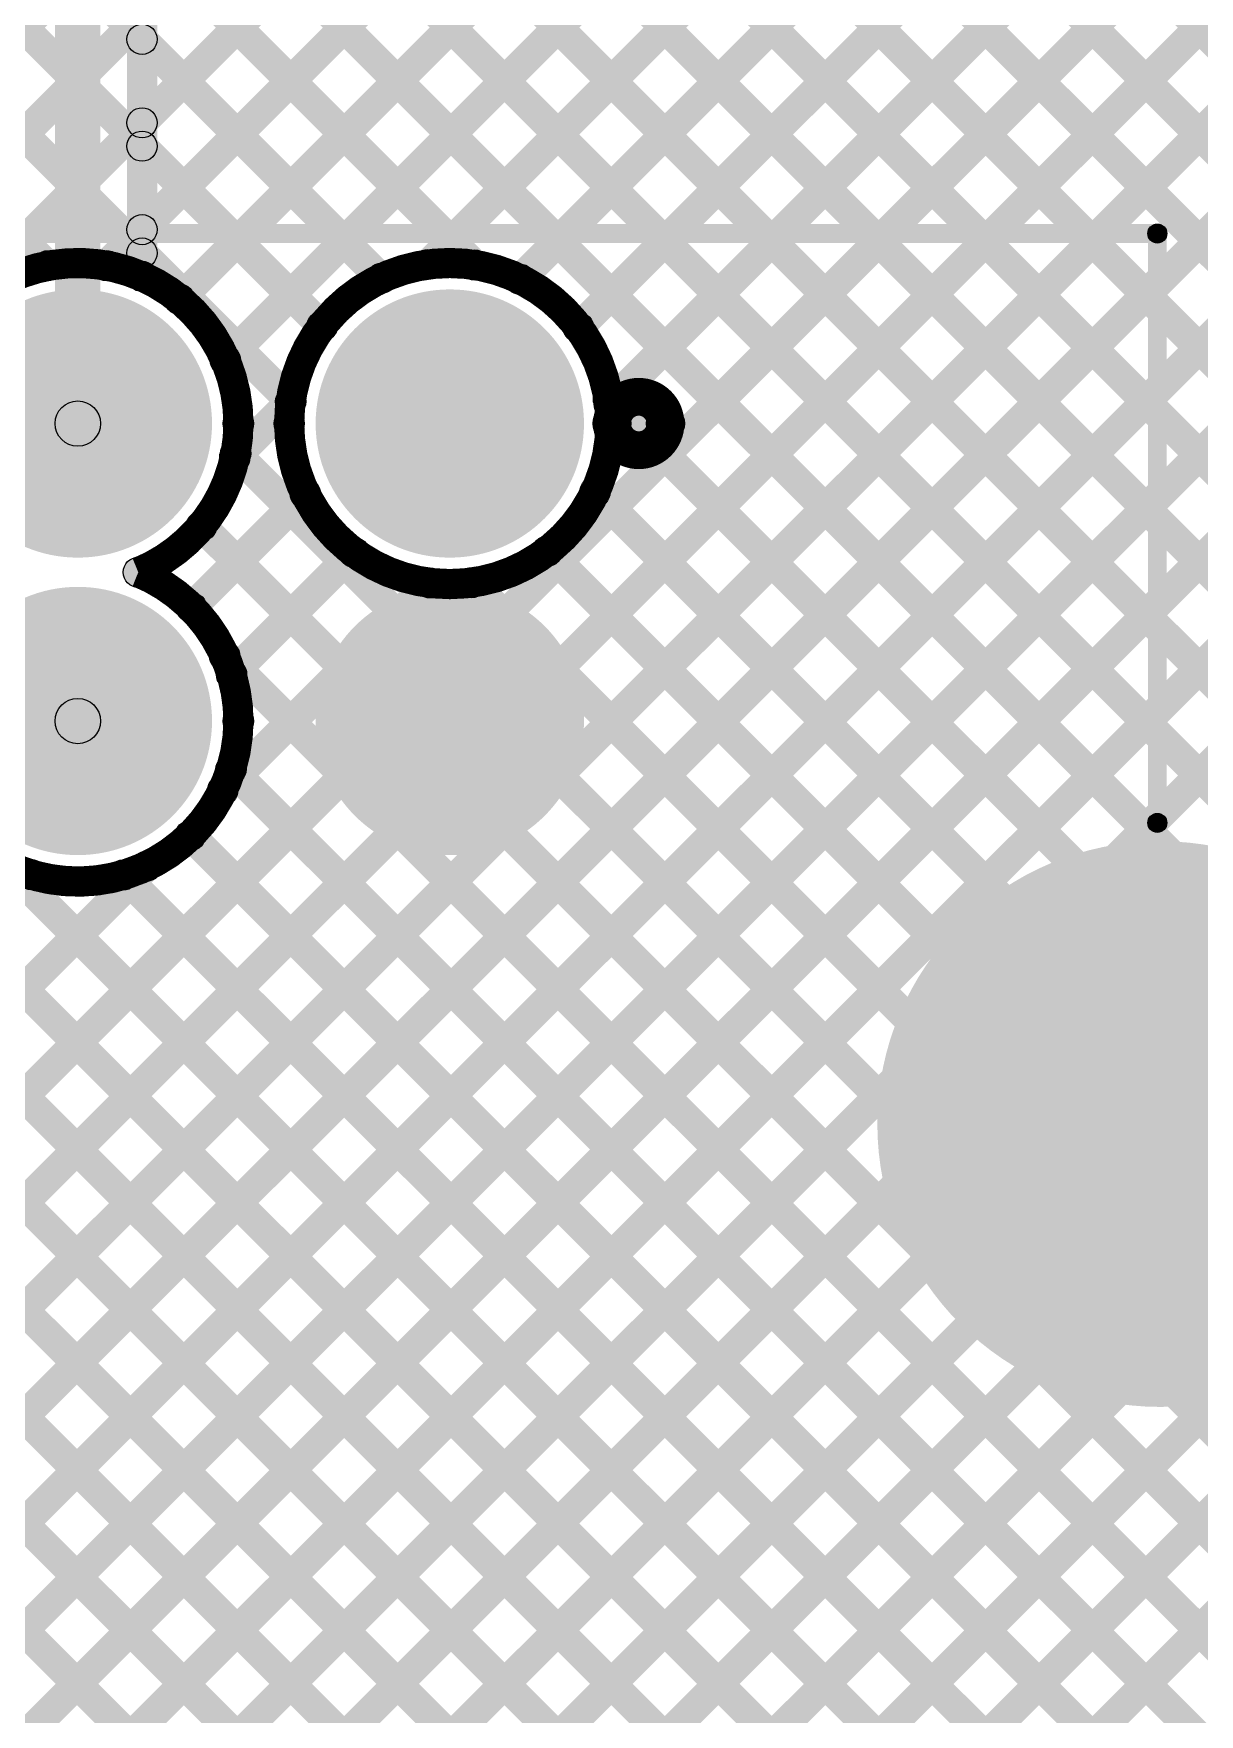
# Model space of a CAD drawing. Header units: millimetres. Extents: x -0.28 to 3.03, y -0.05 to 3.12.
# Drawn here: x 1.9059 to 2.2143, y 0.2067 to 0.6516 of the extents above; entities that cross this region are included whole.
import ezdxf

# ---------------------------------------------------------------- set-up
doc = ezdxf.new("R2010")
doc.units = ezdxf.units.MM
doc.header["$MEASUREMENT"] = 0
for name, color, linetype in [('BottomLayer', 5, 'Continuous'), ('BottomSolder', 6, 'Continuous'), ('PadHoleLayer', 156, 'Continuous'), ('TopLayer', 1, 'Continuous'), ('TopOverlay', 2, 'Continuous'), ('TopSolder', 216, 'Continuous')]:
    doc.layers.add(name, color=color, linetype=linetype)

# ---------------------------------------------------------------- blocks, each defined once
blk = doc.blocks.new('U241_041N_1BR85_1_17')
at = {"layer": 'BottomLayer'}
h = blk.add_hatch(color=5, dxfattribs=at)
edge = h.paths.add_edge_path()
edge.add_arc((-0.04921, 0.09272), 0.0315, 0, 360)
h = blk.add_hatch(color=5, dxfattribs=at)
edge = h.paths.add_edge_path()
edge.add_arc((0.04921, 0.09272), 0.0315, 0, 360)
h = blk.add_hatch(color=5, dxfattribs=at)
edge = h.paths.add_edge_path()
edge.add_arc((-0.04921, 0.01398), 0.0315, 0, 360)
h = blk.add_hatch(color=5, dxfattribs=at)
edge = h.paths.add_edge_path()
edge.add_arc((0.04921, 0.01398), 0.0315, 0, 360)
h = blk.add_hatch(color=5, dxfattribs=at)
edge = h.paths.add_edge_path()
edge.add_arc((0.2372, -0.09272), 0.07087, 0, 360)
at = {"layer": 'BottomSolder'}
h = blk.add_hatch(color=6, dxfattribs=at)
edge = h.paths.add_edge_path()
edge.add_arc((-0.04921, 0.09272), 0.0355, 0, 360)
h = blk.add_hatch(color=6, dxfattribs=at)
edge = h.paths.add_edge_path()
edge.add_arc((0.04921, 0.09272), 0.0355, 0, 360)
h = blk.add_hatch(color=6, dxfattribs=at)
edge = h.paths.add_edge_path()
edge.add_arc((-0.04921, 0.01398), 0.0355, 0, 360)
h = blk.add_hatch(color=6, dxfattribs=at)
edge = h.paths.add_edge_path()
edge.add_arc((0.04921, 0.01398), 0.0355, 0, 360)
h = blk.add_hatch(color=6, dxfattribs=at)
edge = h.paths.add_edge_path()
edge.add_arc((0.2372, -0.09272), 0.07487, 0, 360)
at = {"layer": 'PadHoleLayer'}
h = blk.add_hatch(color=156, dxfattribs=at)
edge = h.paths.add_edge_path()
edge.add_arc((-0.04921, 0.09272), 0.01811, 0, 360)
h = blk.add_hatch(color=156, dxfattribs=at)
edge = h.paths.add_edge_path()
edge.add_arc((0.04921, 0.09272), 0.01811, 0, 360)
h = blk.add_hatch(color=156, dxfattribs=at)
edge = h.paths.add_edge_path()
edge.add_arc((-0.04921, 0.01398), 0.01811, 0, 360)
h = blk.add_hatch(color=156, dxfattribs=at)
edge = h.paths.add_edge_path()
edge.add_arc((0.04921, 0.01398), 0.01811, 0, 360)
h = blk.add_hatch(color=156, dxfattribs=at)
edge = h.paths.add_edge_path()
edge.add_arc((0.2372, -0.09272), 0.04528, 0, 360)
at = {"layer": 'TopLayer'}
h = blk.add_hatch(color=1, dxfattribs=at)
edge = h.paths.add_edge_path()
edge.add_arc((-0.04921, 0.09272), 0.0315, 0, 360)
h = blk.add_hatch(color=1, dxfattribs=at)
edge = h.paths.add_edge_path()
edge.add_arc((0.04921, 0.09272), 0.0315, 0, 360)
h = blk.add_hatch(color=1, dxfattribs=at)
edge = h.paths.add_edge_path()
edge.add_arc((-0.04921, 0.01398), 0.0315, 0, 360)
h = blk.add_hatch(color=1, dxfattribs=at)
edge = h.paths.add_edge_path()
edge.add_arc((0.04921, 0.01398), 0.0315, 0, 360)
h = blk.add_hatch(color=1, dxfattribs=at)
edge = h.paths.add_edge_path()
edge.add_arc((0.2372, -0.09272), 0.07087, 0, 360)
at = {"layer": 'TopOverlay'}
for points in [[(-0.238, 0.1405), (-0.238, 0.1455), (0.23641, 0.1455), (0.23641, 0.1405)], [(0.23891, -0.013), (0.23391, -0.013), (0.23391, 0.143), (0.23891, 0.143)]]:
    blk.add_hatch(color=2, dxfattribs=at).paths.add_polyline_path(points)
h = blk.add_hatch(color=2, dxfattribs=at)
edge = h.paths.add_edge_path()
edge.add_arc((0.23641, 0.143), 0.0025, 0, 360)
h = blk.add_hatch(color=2, dxfattribs=at)
edge = h.paths.add_edge_path()
edge.add_arc((0.23641, 0.143), 0.0025, 0, 360)
h = blk.add_hatch(color=2, dxfattribs=at)
edge = h.paths.add_edge_path()
edge.add_arc((0.09214, 0.09272), 0.005, 0, 360)
h = blk.add_hatch(color=2, dxfattribs=at)
edge = h.paths.add_edge_path()
edge.add_arc((0.10628, 0.09272), 0.005, 0, 360)
h = blk.add_hatch(color=2, dxfattribs=at)
edge = h.paths.add_edge_path()
edge.add_arc((0.23641, -0.013), 0.0025, 0, 360)
at = {"layer": 'TopSolder'}
h = blk.add_hatch(color=216, dxfattribs=at)
edge = h.paths.add_edge_path()
edge.add_arc((-0.04921, 0.09272), 0.0355, 0, 360)
h = blk.add_hatch(color=216, dxfattribs=at)
edge = h.paths.add_edge_path()
edge.add_arc((0.04921, 0.09272), 0.0355, 0, 360)
h = blk.add_hatch(color=216, dxfattribs=at)
edge = h.paths.add_edge_path()
edge.add_arc((-0.04921, 0.01398), 0.0355, 0, 360)
h = blk.add_hatch(color=216, dxfattribs=at)
edge = h.paths.add_edge_path()
edge.add_arc((0.04921, 0.01398), 0.0355, 0, 360)
h = blk.add_hatch(color=216, dxfattribs=at)
edge = h.paths.add_edge_path()
edge.add_arc((0.2372, -0.09272), 0.07487, 0, 360)
at = {"layer": 'TopOverlay', "const_width": 0.01}
blk.add_lwpolyline([(0.10628, 0.09272, 1), (0.09214, 0.09272, 1)], format="xyb", close=True, dxfattribs=at)
at = {"layer": 'TopOverlay'}
for centre, radius in [((0.23641, 0.143), 0.0025), ((0.23641, 0.143), 0.0025), ((0.09214, 0.09272), 0.005), ((0.10628, 0.09272), 0.005), ((0.23641, -0.013), 0.0025)]:
    blk.add_circle(centre, radius, dxfattribs=at)

msp = doc.modelspace()

# ---------------------------------------------------------------- hatches: boundary and pattern name
at = {"layer": 'BottomLayer'}
for points in [[(1.4497, 0.76167), (1.45535, 0.76733), (2.16895, 0.05373), (2.16329, 0.04808)], [(1.47798, 0.76167), (1.48364, 0.76733), (2.19723, 0.05373), (2.19158, 0.04808)], [(1.50627, 0.76167), (1.51192, 0.76733), (2.22552, 0.05373), (2.21986, 0.04808)], [(1.53455, 0.76167), (1.54021, 0.76733), (2.2538, 0.05373), (2.24815, 0.04808)], [(1.81283, 0.04808), (1.80717, 0.05373), (2.51317, 0.75974), (2.51883, 0.75408)], [(1.96726, 0.75322), (1.97292, 0.75888), (2.51883, 0.21297), (2.51317, 0.20731)], [(1.95312, 0.73908), (1.95878, 0.74474), (2.51883, 0.18469), (2.51317, 0.17903)], [(1.58655, 0.04808), (1.58089, 0.05373), (2.26449, 0.73733), (2.27015, 0.73167)], [(1.61484, 0.04808), (1.60918, 0.05373), (2.29277, 0.73733), (2.29843, 0.73167)], [(1.64312, 0.04808), (1.63746, 0.05373), (2.32106, 0.73733), (2.32671, 0.73167)], [(1.6714, 0.04808), (1.66575, 0.05373), (2.34934, 0.73733), (2.355, 0.73167)], [(1.69969, 0.04808), (1.69403, 0.05373), (2.37763, 0.73733), (2.38328, 0.73167)], [(1.72797, 0.04808), (1.72232, 0.05373), (2.40591, 0.73733), (2.41157, 0.73167)], [(1.75626, 0.04808), (1.7506, 0.05373), (2.43419, 0.73733), (2.43985, 0.73167)], [(1.78454, 0.04808), (1.77888, 0.05373), (2.46269, 0.73754), (2.46835, 0.73189)], [(1.93741, 0.59693), (1.93175, 0.60258), (2.0665, 0.73733), (2.07216, 0.73167)], [(1.93741, 0.62521), (1.93175, 0.63087), (2.03821, 0.73733), (2.04387, 0.73167)], [(1.94729, 0.57852), (1.94163, 0.58418), (2.09478, 0.73733), (2.10044, 0.73167)], [(1.95945, 0.5624), (1.95379, 0.56805), (2.12307, 0.73733), (2.12872, 0.73167)], [(2.01304, 0.5877), (2.00738, 0.59336), (2.15135, 0.73733), (2.15701, 0.73167)], [(2.0171, 0.73167), (2.02275, 0.73733), (2.51883, 0.24125), (2.51317, 0.2356)], [(2.03744, 0.58381), (2.03178, 0.58947), (2.17964, 0.73733), (2.18529, 0.73167)], [(2.04538, 0.73167), (2.05104, 0.73733), (2.51883, 0.26954), (2.51317, 0.26388)], [(2.05291, 0.571), (2.04725, 0.57666), (2.20792, 0.73733), (2.21358, 0.73167)], [(2.06101, 0.55082), (2.05535, 0.55648), (2.2362, 0.73733), (2.24186, 0.73167)], [(2.07367, 0.73167), (2.07932, 0.73733), (2.51883, 0.29782), (2.51317, 0.29217)], [(2.10195, 0.73167), (2.10761, 0.73733), (2.51883, 0.32611), (2.51317, 0.32045)], [(2.13023, 0.73167), (2.13589, 0.73733), (2.51883, 0.35439), (2.51317, 0.34873)], [(1.84111, 0.04808), (1.83545, 0.05373), (2.51317, 0.73145), (2.51883, 0.7258)], [(1.93898, 0.72494), (1.94464, 0.7306), (2.51883, 0.1564), (2.51317, 0.15075)], [(1.92358, 0.54843), (1.91158, 0.54843), (1.91158, 0.72758), (1.92358, 0.72758)], [(1.93858, 0.58738), (1.93058, 0.58738), (1.93058, 0.72054), (1.93858, 0.72054)], [(1.93175, 0.70388), (1.93741, 0.70954), (2.51883, 0.12812), (2.51317, 0.12246)], [(1.86939, 0.04808), (1.86374, 0.05373), (2.51317, 0.70317), (2.51883, 0.69751)], [(1.49317, 0.68991), (1.49883, 0.69557), (2.14067, 0.05373), (2.13501, 0.04808)], [(1.93175, 0.6756), (1.93741, 0.68125), (2.02542, 0.59324), (2.01976, 0.58759)], [(1.89768, 0.04808), (1.89202, 0.05373), (2.51317, 0.67488), (2.51883, 0.66923)], [(1.49317, 0.66163), (1.49883, 0.66729), (2.11238, 0.05373), (2.10672, 0.04808)], [(1.93175, 0.64731), (1.93741, 0.65297), (2.00069, 0.58969), (1.99503, 0.58403)], [(1.92596, 0.04808), (1.92031, 0.05373), (2.51317, 0.6466), (2.51883, 0.64094)], [(1.49317, 0.63334), (1.49883, 0.639), (2.0841, 0.05373), (2.07844, 0.04808)], [(1.93175, 0.61903), (1.93741, 0.62468), (1.98505, 0.57704), (1.9794, 0.57138)], [(1.95425, 0.04808), (1.94859, 0.05373), (2.51317, 0.61832), (2.51883, 0.61266)], [(1.93175, 0.59074), (1.93741, 0.5964), (1.97674, 0.55707), (1.97108, 0.55141)], [(1.98253, 0.04808), (1.97687, 0.05373), (2.51317, 0.59003), (2.51883, 0.58437)], [(2.01082, 0.04808), (2.00516, 0.05373), (2.51317, 0.56175), (2.51883, 0.55609)], [(1.96194, 0.53661), (1.95629, 0.54226), (1.97108, 0.55706), (1.97674, 0.5514)], [(2.05516, 0.55219), (2.06082, 0.55784), (2.51883, 0.09983), (2.51317, 0.09418)], [(1.95651, 0.5377), (1.96217, 0.54336), (2.45179, 0.05373), (2.44614, 0.04808)], [(1.9505, 0.49688), (1.94484, 0.50253), (1.97497, 0.53266), (1.98063, 0.52701)], [(2.0391, 0.04808), (2.03344, 0.05373), (2.51317, 0.53346), (2.51883, 0.52781)], [(2.05161, 0.52746), (2.05726, 0.53312), (2.51883, 0.07155), (2.51317, 0.06589)], [(1.94746, 0.51847), (1.95312, 0.52413), (2.42351, 0.05373), (2.41785, 0.04808)], [(1.86884, 0.50995), (1.87733, 0.51843), (1.92183, 0.47394), (1.91334, 0.46545)], [(1.96108, 0.47918), (1.95543, 0.48484), (1.98778, 0.51719), (1.99344, 0.51153)], [(2.03896, 0.51182), (2.04462, 0.51748), (2.50836, 0.05373), (2.5027, 0.04808)], [(1.95877, 0.44858), (1.95312, 0.45424), (2.00796, 0.50909), (2.01362, 0.50343)], [(2.01899, 0.50351), (2.02465, 0.50916), (2.48008, 0.05373), (2.47442, 0.04808)], [(1.95364, 0.484), (1.9593, 0.48966), (2.39522, 0.05373), (2.38957, 0.04808)], [(1.95528, 0.45408), (1.96094, 0.45973), (2.36694, 0.05373), (2.36128, 0.04808)], [(1.94453, 0.43654), (1.95019, 0.4422), (2.33866, 0.05373), (2.333, 0.04808)], [(1.52998, 0.04808), (1.52433, 0.05373), (1.90244, 0.43185), (1.9081, 0.42619)], [(1.55827, 0.04808), (1.55261, 0.05373), (1.93303, 0.43416), (1.93869, 0.4285)], [(1.89555, 0.42895), (1.90121, 0.43461), (2.28209, 0.05373), (2.27643, 0.04808)], [(1.92671, 0.42608), (1.93236, 0.43174), (2.31037, 0.05373), (2.30471, 0.04808)]]:
    msp.add_hatch(color=5, dxfattribs=at).paths.add_polyline_path(points)
h = msp.add_hatch(color=5, dxfattribs=at)
edge = h.paths.add_edge_path()
edge.add_arc((1.93458, 0.65014), 0.004, 0, 360)
h = msp.add_hatch(color=5, dxfattribs=at)
edge = h.paths.add_edge_path()
edge.add_arc((1.93458, 0.62804), 0.004, 0, 360)
h = msp.add_hatch(color=5, dxfattribs=at)
edge = h.paths.add_edge_path()
edge.add_arc((1.93458, 0.62185), 0.004, 0, 360)
h = msp.add_hatch(color=5, dxfattribs=at)
edge = h.paths.add_edge_path()
edge.add_arc((1.93458, 0.59976), 0.004, 0, 360)
h = msp.add_hatch(color=5, dxfattribs=at)
edge = h.paths.add_edge_path()
edge.add_arc((1.93458, 0.59357), 0.004, 0, 360)
h = msp.add_hatch(color=5, dxfattribs=at)
edge = h.paths.add_edge_path()
edge.add_arc((2.01021, 0.59053), 0.004, 0, 360)
h = msp.add_hatch(color=5, dxfattribs=at)
edge = h.paths.add_edge_path()
edge.add_arc((2.02259, 0.59042), 0.004, 0, 360)
h = msp.add_hatch(color=5, dxfattribs=at)
edge = h.paths.add_edge_path()
edge.add_arc((1.93458, 0.58738), 0.004, 0, 360)
h = msp.add_hatch(color=5, dxfattribs=at)
edge = h.paths.add_edge_path()
edge.add_arc((1.93458, 0.58738), 0.004, 0, 360)
h = msp.add_hatch(color=5, dxfattribs=at)
edge = h.paths.add_edge_path()
edge.add_arc((1.99786, 0.58686), 0.004, 0, 360)
h = msp.add_hatch(color=5, dxfattribs=at)
edge = h.paths.add_edge_path()
edge.add_arc((2.03461, 0.58664), 0.004, 0, 360)
h = msp.add_hatch(color=5, dxfattribs=at)
edge = h.paths.add_edge_path()
edge.add_arc((1.94446, 0.58135), 0.004, 0, 360)
h = msp.add_hatch(color=5, dxfattribs=at)
edge = h.paths.add_edge_path()
edge.add_arc((1.98222, 0.57421), 0.004, 0, 360)
h = msp.add_hatch(color=5, dxfattribs=at)
edge = h.paths.add_edge_path()
edge.add_arc((2.05008, 0.57383), 0.004, 0, 360)
h = msp.add_hatch(color=5, dxfattribs=at)
edge = h.paths.add_edge_path()
edge.add_arc((1.95662, 0.56522), 0.004, 0, 360)
h = msp.add_hatch(color=5, dxfattribs=at)
edge = h.paths.add_edge_path()
edge.add_arc((1.97391, 0.55424), 0.004, 0, 360)
h = msp.add_hatch(color=5, dxfattribs=at)
edge = h.paths.add_edge_path()
edge.add_arc((1.97391, 0.55423), 0.004, 0, 360)
h = msp.add_hatch(color=5, dxfattribs=at)
edge = h.paths.add_edge_path()
edge.add_arc((2.05799, 0.55502), 0.004, 0, 360)
h = msp.add_hatch(color=5, dxfattribs=at)
edge = h.paths.add_edge_path()
edge.add_arc((2.05818, 0.55365), 0.004, 0, 360)
h = msp.add_hatch(color=5, dxfattribs=at)
edge = h.paths.add_edge_path()
edge.add_arc((1.91758, 0.54843), 0.006, 0, 360)
h = msp.add_hatch(color=5, dxfattribs=at)
edge = h.paths.add_edge_path()
edge.add_arc((1.96008, 0.54843), 0.004, 0, 360)
h = msp.add_hatch(color=5, dxfattribs=at)
edge = h.paths.add_edge_path()
edge.add_arc((1.96008, 0.54843), 0.004, 0, 360)
h = msp.add_hatch(color=5, dxfattribs=at)
edge = h.paths.add_edge_path()
edge.add_arc((1.97351, 0.54843), 0.004, 0, 360)
h = msp.add_hatch(color=5, dxfattribs=at)
edge = h.paths.add_edge_path()
edge.add_arc((2.0585, 0.54843), 0.004, 0, 360)
h = msp.add_hatch(color=5, dxfattribs=at)
edge = h.paths.add_edge_path()
edge.add_arc((1.95912, 0.53943), 0.004, 0, 360)
h = msp.add_hatch(color=5, dxfattribs=at)
edge = h.paths.add_edge_path()
edge.add_arc((1.95934, 0.54053), 0.004, 0, 360)
h = msp.add_hatch(color=5, dxfattribs=at)
edge = h.paths.add_edge_path()
edge.add_arc((2.05443, 0.53029), 0.004, 0, 360)
h = msp.add_hatch(color=5, dxfattribs=at)
edge = h.paths.add_edge_path()
edge.add_arc((1.9778, 0.52983), 0.004, 0, 360)
h = msp.add_hatch(color=5, dxfattribs=at)
edge = h.paths.add_edge_path()
edge.add_arc((1.95029, 0.5213), 0.004, 0, 360)
h = msp.add_hatch(color=5, dxfattribs=at)
edge = h.paths.add_edge_path()
edge.add_arc((1.99061, 0.51436), 0.004, 0, 360)
h = msp.add_hatch(color=5, dxfattribs=at)
edge = h.paths.add_edge_path()
edge.add_arc((2.04179, 0.51465), 0.004, 0, 360)
h = msp.add_hatch(color=5, dxfattribs=at)
edge = h.paths.add_edge_path()
edge.add_arc((1.93358, 0.50906), 0.004, 0, 360)
h = msp.add_hatch(color=5, dxfattribs=at)
edge = h.paths.add_edge_path()
edge.add_arc((1.93358, 0.50906), 0.004, 0, 360)
h = msp.add_hatch(color=5, dxfattribs=at)
edge = h.paths.add_edge_path()
edge.add_arc((2.01079, 0.50626), 0.004, 0, 360)
h = msp.add_hatch(color=5, dxfattribs=at)
edge = h.paths.add_edge_path()
edge.add_arc((2.02182, 0.50634), 0.004, 0, 360)
h = msp.add_hatch(color=5, dxfattribs=at)
edge = h.paths.add_edge_path()
edge.add_arc((1.94767, 0.4997), 0.004, 0, 360)
h = msp.add_hatch(color=5, dxfattribs=at)
edge = h.paths.add_edge_path()
edge.add_arc((1.95647, 0.48683), 0.004, 0, 360)
h = msp.add_hatch(color=5, dxfattribs=at)
edge = h.paths.add_edge_path()
edge.add_arc((1.95826, 0.48201), 0.004, 0, 360)
h = msp.add_hatch(color=5, dxfattribs=at)
edge = h.paths.add_edge_path()
edge.add_arc((1.91758, 0.46969), 0.006, 0, 360)
h = msp.add_hatch(color=5, dxfattribs=at)
edge = h.paths.add_edge_path()
edge.add_arc((1.96008, 0.46969), 0.004, 0, 360)
h = msp.add_hatch(color=5, dxfattribs=at)
edge = h.paths.add_edge_path()
edge.add_arc((1.96008, 0.46969), 0.004, 0, 360)
h = msp.add_hatch(color=5, dxfattribs=at)
edge = h.paths.add_edge_path()
edge.add_arc((1.95811, 0.45691), 0.004, 0, 360)
h = msp.add_hatch(color=5, dxfattribs=at)
edge = h.paths.add_edge_path()
edge.add_arc((1.95595, 0.45141), 0.004, 0, 360)
h = msp.add_hatch(color=5, dxfattribs=at)
edge = h.paths.add_edge_path()
edge.add_arc((1.94736, 0.43937), 0.004, 0, 360)
h = msp.add_hatch(color=5, dxfattribs=at)
edge = h.paths.add_edge_path()
edge.add_arc((1.90527, 0.42902), 0.004, 0, 360)
h = msp.add_hatch(color=5, dxfattribs=at)
edge = h.paths.add_edge_path()
edge.add_arc((1.92954, 0.42891), 0.004, 0, 360)
h = msp.add_hatch(color=5, dxfattribs=at)
edge = h.paths.add_edge_path()
edge.add_arc((1.93586, 0.43133), 0.004, 0, 360)
at = {"layer": 'TopLayer'}
for points in [[(1.8405, 0.04747), (1.83485, 0.05313), (2.7062, 0.92448), (2.71185, 0.91882)], [(1.86879, 0.04747), (1.86313, 0.05313), (2.7062, 0.89619), (2.71185, 0.89054)], [(1.89707, 0.04747), (1.89142, 0.05313), (2.7062, 0.86791), (2.71185, 0.86225)], [(1.69908, 0.04747), (1.69343, 0.05313), (2.47813, 0.83783), (2.48378, 0.83217)], [(1.72737, 0.04747), (1.72171, 0.05313), (2.50641, 0.83783), (2.51207, 0.83217)], [(1.75565, 0.04747), (1.74999, 0.05313), (2.53469, 0.83783), (2.54035, 0.83217)], [(1.78394, 0.04747), (1.77828, 0.05313), (2.56298, 0.83783), (2.56864, 0.83217)], [(1.81222, 0.04747), (1.80656, 0.05313), (2.59126, 0.83783), (2.59692, 0.83217)], [(1.92536, 0.04747), (1.9197, 0.05313), (2.7062, 0.83962), (2.71185, 0.83397)], [(1.6708, 0.04747), (1.66514, 0.05313), (2.43005, 0.81803), (2.4357, 0.81238)], [(1.95364, 0.04747), (1.94798, 0.05313), (2.7062, 0.81134), (2.71185, 0.80568)], [(1.64251, 0.04747), (1.63686, 0.05313), (2.38356, 0.79983), (2.38921, 0.79417)], [(1.58595, 0.04747), (1.58029, 0.05313), (2.31999, 0.79283), (2.32565, 0.78717)], [(1.61423, 0.04747), (1.60857, 0.05313), (2.34827, 0.79283), (2.35393, 0.78717)], [(1.98193, 0.04747), (1.97627, 0.05313), (2.7062, 0.78306), (2.71185, 0.7774)], [(1.35967, 0.04747), (1.35401, 0.05313), (2.07771, 0.77683), (2.08337, 0.77117)], [(1.92792, 0.58743), (1.92226, 0.59309), (2.106, 0.77683), (2.11166, 0.77117)], [(1.94729, 0.57852), (1.94163, 0.58418), (2.13217, 0.77472), (2.13783, 0.76906)], [(2.03417, 0.77117), (2.03982, 0.77683), (2.71185, 0.1048), (2.7062, 0.09914)], [(2.06245, 0.77117), (2.06811, 0.77683), (2.71185, 0.13308), (2.7062, 0.12742)], [(2.09073, 0.77117), (2.09639, 0.77683), (2.71185, 0.16137), (2.7062, 0.15571)], [(2.02541, 0.75165), (2.03106, 0.7573), (2.71185, 0.07651), (2.7062, 0.07086)], [(2.01021, 0.04747), (2.00455, 0.05313), (2.7062, 0.75477), (2.71185, 0.74911)], [(1.95945, 0.5624), (1.95379, 0.56805), (2.13217, 0.74643), (2.13783, 0.74078)], [(1.33139, 0.04747), (1.32573, 0.05313), (2.01116, 0.73856), (2.01681, 0.7329)], [(1.789, 0.7335), (1.79466, 0.73915), (1.97674, 0.55707), (1.97108, 0.55141)], [(2.01417, 0.7346), (2.01983, 0.74025), (2.70695, 0.05313), (2.7013, 0.04747)], [(1.3031, 0.04747), (1.29745, 0.05313), (1.98065, 0.73633), (1.9863, 0.73067)], [(1.76417, 0.73004), (1.76983, 0.7357), (1.91251, 0.59302), (1.90685, 0.58736)], [(1.82011, 0.73067), (1.82577, 0.73633), (1.98505, 0.57704), (1.9794, 0.57138)], [(1.84839, 0.73067), (1.85405, 0.73633), (2.00069, 0.58969), (1.99503, 0.58403)], [(1.87668, 0.73067), (1.88233, 0.73633), (2.02542, 0.59324), (2.01976, 0.58759)], [(1.90496, 0.73067), (1.91062, 0.73633), (2.59382, 0.05313), (2.58816, 0.04747)], [(1.93325, 0.73067), (1.9389, 0.73633), (2.6221, 0.05313), (2.61645, 0.04747)], [(1.96153, 0.73067), (1.96719, 0.73633), (2.65039, 0.05313), (2.64473, 0.04747)], [(1.98981, 0.73067), (1.99547, 0.73633), (2.67867, 0.05313), (2.67302, 0.04747)], [(2.01304, 0.5877), (2.00738, 0.59336), (2.14909, 0.73507), (2.15475, 0.72941)], [(2.03744, 0.58381), (2.03178, 0.58947), (2.17738, 0.73507), (2.18303, 0.72941)], [(2.05291, 0.571), (2.04725, 0.57666), (2.20242, 0.73183), (2.20808, 0.72617)], [(2.06101, 0.55082), (2.05535, 0.55648), (2.2307, 0.73183), (2.23636, 0.72617)], [(2.03849, 0.04747), (2.03284, 0.05313), (2.7062, 0.72649), (2.71185, 0.72083)], [(1.53634, 0.59017), (1.542, 0.59583), (2.0847, 0.05313), (2.07905, 0.04747)], [(1.56463, 0.59017), (1.57029, 0.59583), (2.11299, 0.05313), (2.10733, 0.04747)], [(1.59291, 0.59017), (1.59857, 0.59583), (2.14127, 0.05313), (2.13561, 0.04747)], [(1.6212, 0.59017), (1.62685, 0.59583), (2.16956, 0.05313), (2.1639, 0.04747)], [(1.64948, 0.59017), (1.65514, 0.59583), (2.19784, 0.05313), (2.19218, 0.04747)], [(1.67777, 0.59017), (1.68342, 0.59583), (2.22612, 0.05313), (2.22047, 0.04747)], [(1.70605, 0.59017), (1.71171, 0.59583), (2.25441, 0.05313), (2.24875, 0.04747)], [(1.96194, 0.53661), (1.95629, 0.54226), (1.97108, 0.55706), (1.97674, 0.5514)], [(2.05516, 0.55219), (2.06082, 0.55784), (2.56554, 0.05313), (2.55988, 0.04747)], [(1.95651, 0.5377), (1.96217, 0.54336), (2.4524, 0.05313), (2.44674, 0.04747)], [(1.9505, 0.49688), (1.94484, 0.50253), (1.97497, 0.53266), (1.98063, 0.52701)], [(2.05161, 0.52746), (2.05726, 0.53312), (2.53725, 0.05313), (2.53159, 0.04747)], [(1.94746, 0.51847), (1.95312, 0.52413), (2.42411, 0.05313), (2.41846, 0.04747)], [(1.96108, 0.47918), (1.95543, 0.48484), (1.98778, 0.51719), (1.99344, 0.51153)], [(2.03896, 0.51182), (2.04462, 0.51748), (2.50897, 0.05313), (2.50331, 0.04747)], [(1.95877, 0.44858), (1.95312, 0.45424), (2.00796, 0.50909), (2.01362, 0.50343)], [(2.01899, 0.50351), (2.02465, 0.50916), (2.48068, 0.05313), (2.47503, 0.04747)], [(1.95364, 0.484), (1.9593, 0.48966), (2.39583, 0.05313), (2.39017, 0.04747)], [(1.95528, 0.45408), (1.96094, 0.45973), (2.36755, 0.05313), (2.36189, 0.04747)], [(1.94453, 0.43654), (1.95019, 0.4422), (2.33926, 0.05313), (2.3336, 0.04747)], [(1.52938, 0.04747), (1.52372, 0.05313), (1.90244, 0.43185), (1.9081, 0.42619)], [(1.55766, 0.04747), (1.552, 0.05313), (1.93303, 0.43416), (1.93869, 0.4285)], [(1.89555, 0.42895), (1.90121, 0.43461), (2.28269, 0.05313), (2.27704, 0.04747)], [(1.92671, 0.42608), (1.93236, 0.43174), (2.31098, 0.05313), (2.30532, 0.04747)]]:
    msp.add_hatch(color=1, dxfattribs=at).paths.add_polyline_path(points)
h = msp.add_hatch(color=1, dxfattribs=at)
edge = h.paths.add_edge_path()
edge.add_arc((1.90968, 0.59019), 0.004, 0, 360)
h = msp.add_hatch(color=1, dxfattribs=at)
edge = h.paths.add_edge_path()
edge.add_arc((1.92509, 0.59026), 0.004, 0, 360)
h = msp.add_hatch(color=1, dxfattribs=at)
edge = h.paths.add_edge_path()
edge.add_arc((2.01021, 0.59053), 0.004, 0, 360)
h = msp.add_hatch(color=1, dxfattribs=at)
edge = h.paths.add_edge_path()
edge.add_arc((2.02259, 0.59042), 0.004, 0, 360)
h = msp.add_hatch(color=1, dxfattribs=at)
edge = h.paths.add_edge_path()
edge.add_arc((1.99786, 0.58686), 0.004, 0, 360)
h = msp.add_hatch(color=1, dxfattribs=at)
edge = h.paths.add_edge_path()
edge.add_arc((2.03461, 0.58664), 0.004, 0, 360)
h = msp.add_hatch(color=1, dxfattribs=at)
edge = h.paths.add_edge_path()
edge.add_arc((1.94446, 0.58135), 0.004, 0, 360)
h = msp.add_hatch(color=1, dxfattribs=at)
edge = h.paths.add_edge_path()
edge.add_arc((1.98222, 0.57421), 0.004, 0, 360)
h = msp.add_hatch(color=1, dxfattribs=at)
edge = h.paths.add_edge_path()
edge.add_arc((2.05008, 0.57383), 0.004, 0, 360)
h = msp.add_hatch(color=1, dxfattribs=at)
edge = h.paths.add_edge_path()
edge.add_arc((1.95662, 0.56522), 0.004, 0, 360)
h = msp.add_hatch(color=1, dxfattribs=at)
edge = h.paths.add_edge_path()
edge.add_arc((1.97391, 0.55424), 0.004, 0, 360)
h = msp.add_hatch(color=1, dxfattribs=at)
edge = h.paths.add_edge_path()
edge.add_arc((1.97391, 0.55423), 0.004, 0, 360)
h = msp.add_hatch(color=1, dxfattribs=at)
edge = h.paths.add_edge_path()
edge.add_arc((2.05799, 0.55502), 0.004, 0, 360)
h = msp.add_hatch(color=1, dxfattribs=at)
edge = h.paths.add_edge_path()
edge.add_arc((2.05818, 0.55365), 0.004, 0, 360)
h = msp.add_hatch(color=1, dxfattribs=at)
edge = h.paths.add_edge_path()
edge.add_arc((1.96008, 0.54843), 0.004, 0, 360)
h = msp.add_hatch(color=1, dxfattribs=at)
edge = h.paths.add_edge_path()
edge.add_arc((1.96008, 0.54843), 0.004, 0, 360)
h = msp.add_hatch(color=1, dxfattribs=at)
edge = h.paths.add_edge_path()
edge.add_arc((1.97351, 0.54843), 0.004, 0, 360)
h = msp.add_hatch(color=1, dxfattribs=at)
edge = h.paths.add_edge_path()
edge.add_arc((2.0585, 0.54843), 0.004, 0, 360)
h = msp.add_hatch(color=1, dxfattribs=at)
edge = h.paths.add_edge_path()
edge.add_arc((1.95912, 0.53943), 0.004, 0, 360)
h = msp.add_hatch(color=1, dxfattribs=at)
edge = h.paths.add_edge_path()
edge.add_arc((1.95934, 0.54053), 0.004, 0, 360)
h = msp.add_hatch(color=1, dxfattribs=at)
edge = h.paths.add_edge_path()
edge.add_arc((2.05443, 0.53029), 0.004, 0, 360)
h = msp.add_hatch(color=1, dxfattribs=at)
edge = h.paths.add_edge_path()
edge.add_arc((1.9778, 0.52983), 0.004, 0, 360)
h = msp.add_hatch(color=1, dxfattribs=at)
edge = h.paths.add_edge_path()
edge.add_arc((1.95029, 0.5213), 0.004, 0, 360)
h = msp.add_hatch(color=1, dxfattribs=at)
edge = h.paths.add_edge_path()
edge.add_arc((1.99061, 0.51436), 0.004, 0, 360)
h = msp.add_hatch(color=1, dxfattribs=at)
edge = h.paths.add_edge_path()
edge.add_arc((2.04179, 0.51465), 0.004, 0, 360)
h = msp.add_hatch(color=1, dxfattribs=at)
edge = h.paths.add_edge_path()
edge.add_arc((1.93358, 0.50906), 0.004, 0, 360)
h = msp.add_hatch(color=1, dxfattribs=at)
edge = h.paths.add_edge_path()
edge.add_arc((1.93358, 0.50906), 0.004, 0, 360)
h = msp.add_hatch(color=1, dxfattribs=at)
edge = h.paths.add_edge_path()
edge.add_arc((2.01079, 0.50626), 0.004, 0, 360)
h = msp.add_hatch(color=1, dxfattribs=at)
edge = h.paths.add_edge_path()
edge.add_arc((2.02182, 0.50634), 0.004, 0, 360)
h = msp.add_hatch(color=1, dxfattribs=at)
edge = h.paths.add_edge_path()
edge.add_arc((1.94767, 0.4997), 0.004, 0, 360)
h = msp.add_hatch(color=1, dxfattribs=at)
edge = h.paths.add_edge_path()
edge.add_arc((1.95647, 0.48683), 0.004, 0, 360)
h = msp.add_hatch(color=1, dxfattribs=at)
edge = h.paths.add_edge_path()
edge.add_arc((1.95826, 0.48201), 0.004, 0, 360)
h = msp.add_hatch(color=1, dxfattribs=at)
edge = h.paths.add_edge_path()
edge.add_arc((1.96008, 0.46969), 0.004, 0, 360)
h = msp.add_hatch(color=1, dxfattribs=at)
edge = h.paths.add_edge_path()
edge.add_arc((1.96008, 0.46969), 0.004, 0, 360)
h = msp.add_hatch(color=1, dxfattribs=at)
edge = h.paths.add_edge_path()
edge.add_arc((1.95811, 0.45691), 0.004, 0, 360)
h = msp.add_hatch(color=1, dxfattribs=at)
edge = h.paths.add_edge_path()
edge.add_arc((1.95595, 0.45141), 0.004, 0, 360)
h = msp.add_hatch(color=1, dxfattribs=at)
edge = h.paths.add_edge_path()
edge.add_arc((1.94736, 0.43937), 0.004, 0, 360)
h = msp.add_hatch(color=1, dxfattribs=at)
edge = h.paths.add_edge_path()
edge.add_arc((1.90527, 0.42902), 0.004, 0, 360)
h = msp.add_hatch(color=1, dxfattribs=at)
edge = h.paths.add_edge_path()
edge.add_arc((1.92954, 0.42891), 0.004, 0, 360)
h = msp.add_hatch(color=1, dxfattribs=at)
edge = h.paths.add_edge_path()
edge.add_arc((1.93586, 0.43133), 0.004, 0, 360)

# ---------------------------------------------------------------- linework, layer by layer
at = {"layer": 'BottomLayer', "const_width": 0.008}
msp.add_lwpolyline([(2.0585, 0.54843, 1), (1.97351, 0.54843, 1)], format="xyb", close=True, dxfattribs=at)
for points in [[(1.93458, 0.58738, -0.298206), (1.96008, 0.54843)], [(1.96008, 0.54843, -0.305189), (1.93358, 0.50906)], [(1.93358, 0.50906, -0.305189), (1.96008, 0.46969)], [(1.96008, 0.46969, -1.206856), (1.87802, 0.48521)]]:
    msp.add_lwpolyline(points, format="xyb", dxfattribs=at)
at = {"layer": 'BottomLayer'}
for centre, radius in [((1.93458, 0.65014), 0.004), ((1.93458, 0.62804), 0.004), ((1.93458, 0.62185), 0.004), ((1.93458, 0.59976), 0.004), ((1.93458, 0.59357), 0.004), ((2.01021, 0.59053), 0.004), ((2.02259, 0.59042), 0.004), ((1.93458, 0.58738), 0.004), ((1.93458, 0.58738), 0.004), ((1.99786, 0.58686), 0.004), ((2.03461, 0.58664), 0.004), ((1.94446, 0.58135), 0.004), ((1.98222, 0.57421), 0.004), ((2.05008, 0.57383), 0.004), ((1.95662, 0.56522), 0.004), ((1.97391, 0.55424), 0.004), ((1.97391, 0.55423), 0.004), ((2.05799, 0.55502), 0.004), ((2.05818, 0.55365), 0.004), ((1.91758, 0.54843), 0.006), ((1.96008, 0.54843), 0.004), ((1.96008, 0.54843), 0.004), ((1.97351, 0.54843), 0.004), ((2.0585, 0.54843), 0.004), ((1.95912, 0.53943), 0.004), ((1.95934, 0.54053), 0.004), ((2.05443, 0.53029), 0.004), ((1.9778, 0.52983), 0.004), ((1.95029, 0.5213), 0.004), ((1.99061, 0.51436), 0.004), ((2.04179, 0.51465), 0.004), ((1.93358, 0.50906), 0.004), ((1.93358, 0.50906), 0.004), ((2.01079, 0.50626), 0.004), ((2.02182, 0.50634), 0.004), ((1.94767, 0.4997), 0.004), ((1.95647, 0.48683), 0.004), ((1.95826, 0.48201), 0.004), ((1.91758, 0.46969), 0.006), ((1.96008, 0.46969), 0.004), ((1.96008, 0.46969), 0.004), ((1.95811, 0.45691), 0.004), ((1.95595, 0.45141), 0.004), ((1.94736, 0.43937), 0.004), ((1.90527, 0.42902), 0.004), ((1.92954, 0.42891), 0.004), ((1.93586, 0.43133), 0.004)]:
    msp.add_circle(centre, radius, dxfattribs=at)
at = {"layer": 'TopLayer', "const_width": 0.008}
for points in [[(1.90159, 0.50906, -1.878483), (1.96008, 0.54843)], [(1.96008, 0.54843, -0.305189), (1.93358, 0.50906)], [(1.96008, 0.46969, -1.878483), (1.90159, 0.50906)], [(1.93358, 0.50906, -0.305189), (1.96008, 0.46969)]]:
    msp.add_lwpolyline(points, format="xyb", dxfattribs=at)
msp.add_lwpolyline([(2.0585, 0.54843, 1), (1.97351, 0.54843, 1)], format="xyb", close=True, dxfattribs=at)
at = {"layer": 'TopLayer'}
for centre in [(1.90968, 0.59019), (1.92509, 0.59026), (2.01021, 0.59053), (2.02259, 0.59042), (1.99786, 0.58686), (2.03461, 0.58664), (1.94446, 0.58135), (1.98222, 0.57421), (2.05008, 0.57383), (1.95662, 0.56522), (1.97391, 0.55424), (1.97391, 0.55423), (2.05799, 0.55502), (2.05818, 0.55365), (1.96008, 0.54843), (1.96008, 0.54843), (1.97351, 0.54843), (2.0585, 0.54843), (1.95912, 0.53943), (1.95934, 0.54053), (2.05443, 0.53029), (1.9778, 0.52983), (1.95029, 0.5213), (1.99061, 0.51436), (2.04179, 0.51465), (1.93358, 0.50906), (1.93358, 0.50906), (2.01079, 0.50626), (2.02182, 0.50634), (1.94767, 0.4997), (1.95647, 0.48683), (1.95826, 0.48201), (1.96008, 0.46969), (1.96008, 0.46969), (1.95811, 0.45691), (1.95595, 0.45141), (1.94736, 0.43937), (1.90527, 0.42902), (1.92954, 0.42891), (1.93586, 0.43133)]:
    msp.add_circle(centre, 0.004, dxfattribs=at)

# ---------------------------------------------------------------- block references
msp.add_blockref('U241_041N_1BR85_1_17', (1.9668, 0.45572))

doc.saveas('drawing.dxf')
